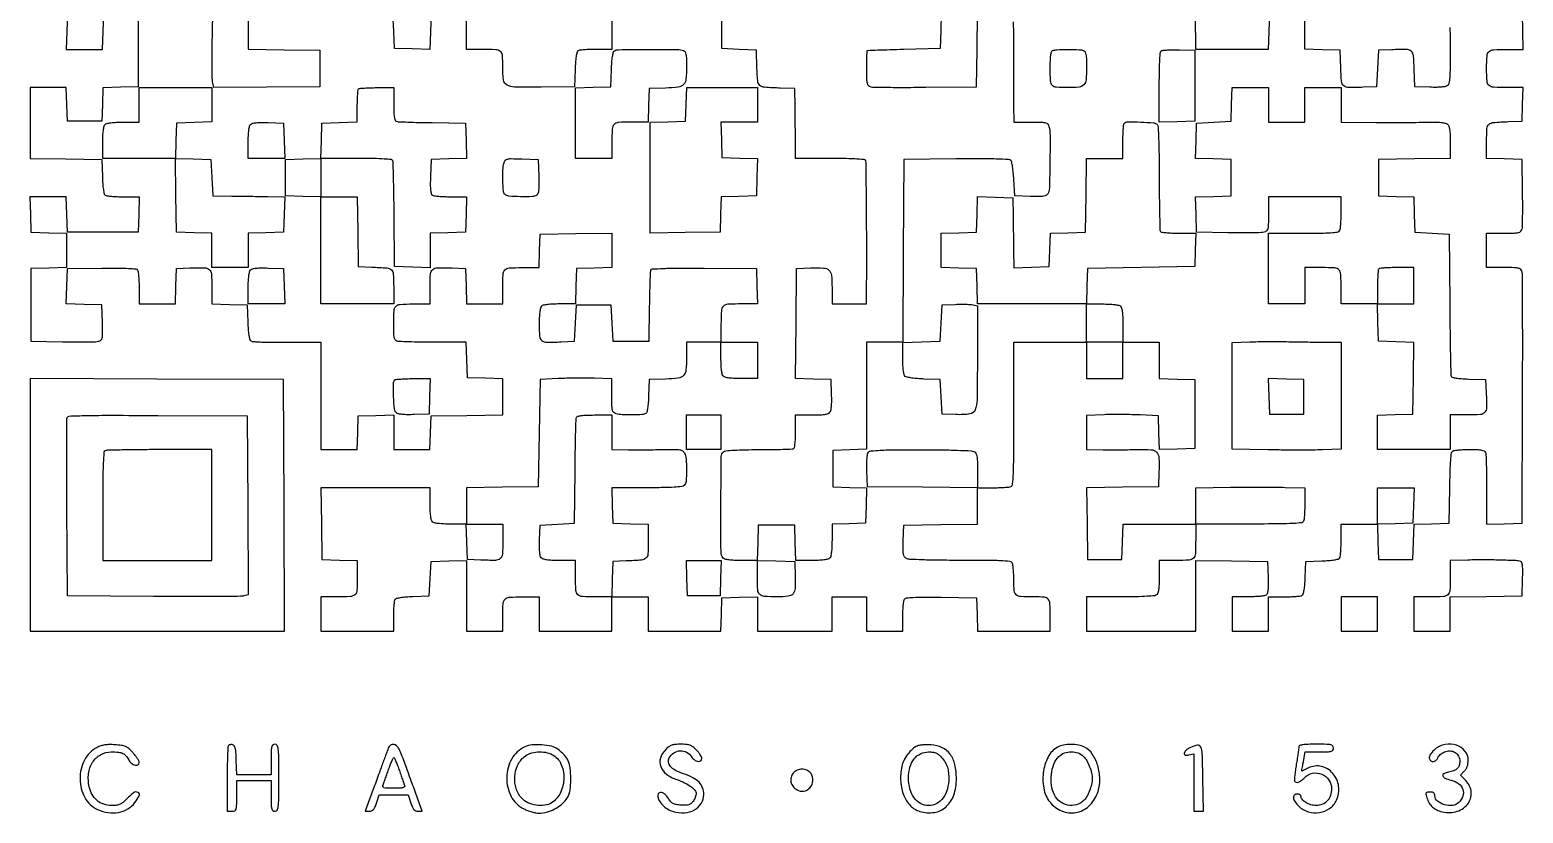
# Model space of a CAD drawing. Extents: x 156 to 936, y 95 to 969.
# Drawn here: x 156 to 936, y 95 to 504 of the extents above; entities that cross this region are included whole.
import ezdxf

# ---------------------------------------------------------------- set-up
doc = ezdxf.new("R2010")
doc.units = 0

msp = doc.modelspace()

# ---------------------------------------------------------------- linework, layer by layer
for points in [[(212.5, 512.5), (212.5, 493.5), (212.5, 474.5), (203.288393, 474.212982), (194.076786, 473.925964), (193.788393, 465.212982), (193.5, 456.5), (184.5, 456.5), (175.5, 456.5), (175.211067, 465.25), (174.922134, 474), (165.461067, 474), (156, 474), (156, 455.522065), (156, 437.044131), (174.75, 436.772065), (193.5, 436.5), (193.792098, 427.532999, 0.009786), (193.991711, 423.707636, 0.020298), (194.326695, 420.737125, 0.020215), (194.75425, 418.552989, 0.195149), (195.292098, 417.798312, 0.112754), (196.145057, 417.495059, 0.00869), (198.579639, 417.251635, 0.011554), (201.525136, 417.077155, 0.008553), (204.787526, 417.015313), (213.075052, 417), (212.787526, 407.75), (212.5, 398.5), (194, 398.5), (175.5, 398.5), (175.212474, 407.75), (174.924948, 417), (165.424948, 417), (155.924948, 417), (156.212474, 407.75), (156.5, 398.5), (165.75, 398.212474), (175, 397.924948), (175, 389), (175, 380.075052), (165.75, 379.787526), (156.5, 379.5), (156.5, 360.5), (156.5, 341.5), (173, 341.233386, 0.003267), (179.486999, 341.170954, 0.004477), (185.324975, 341.205181, 0.002936), (190.219748, 341.30646, 0.051887), (191.78715, 341.511762, 0.118397), (193.070995, 342.163295, 0.167412), (193.7179, 343.257993, 0.054191), (193.921037, 345.419345, 0.004141), (193.78715, 351.278376), (193.5, 360.5), (184.212977, 360.788016), (174.925954, 361.076031), (175.212977, 370.288016), (175.5, 379.5), (193.471635, 379.700404, -0.00349), (202.066851, 379.736243, -0.012629), (207.535465, 379.582705, -0.012092), (211.243763, 379.294705, -0.229632), (212.206323, 378.700404, -0.112816), (212.507761, 377.852426, -0.008672), (212.749726, 375.429181, -0.011541), (212.923184, 372.497473, -0.00854), (212.984687, 369.25), (213, 361), (222.462474, 361), (231.924948, 361), (232.212474, 370.25), (232.5, 379.5), (239.479083, 379.800912, -0.012303), (247.116254, 379.942101, -0.176255), (249.625306, 379.011851, -0.202443), (250.771894, 376.739673, -0.016964), (251, 370.018474), (251, 361.075052), (260.25, 360.787526), (269.5, 360.5), (269.792098, 351.532999, 0.009858), (269.991754, 347.71747, 0.020103), (270.327592, 344.736728, 0.019888), (270.755925, 342.535291, 0.190822), (271.292098, 341.766591, 0.119292), (272.152746, 341.455183, 0.008999), (274.642054, 341.226232, 0.012014), (277.656184, 341.076334, 0.008841), (281, 341.049645, -0.001416), (284.92069, 341.076575, -0.000778), (289.720313, 341.08848, -0.000775), (294.591128, 341.085429, -0.001241), (298.75, 341.066053), (308, 341), (308, 313), (308, 285), (317.461067, 285), (326.922134, 285), (327.211067, 293.75), (327.5, 302.5), (336.75, 302.787526), (346, 303.075052), (346, 294.037526), (346, 285), (355.461067, 285), (364.922134, 285), (365.211067, 293.75), (365.5, 302.5), (384.25, 302.772065), (403, 303.044131), (403, 312.484539), (403, 321.924948), (393.75, 322.212474), (384.5, 322.5), (384.212474, 331.75), (383.924948, 341), (366.544262, 341, -0.003251), (359.769836, 341.04405, -0.004749), (353.804502, 341.178303, -0.002404), (348.755113, 341.36424, -0.081377), (347.581787, 341.606989, -0.181926), (346.796043, 342.30498, -0.074845), (346.320052, 343.671652, -0.038253), (346.066261, 345.985072, -0.0082), (346, 350.025201, -0.011643), (346.172277, 357.422529, -0.176212), (347.146066, 359.75553, -0.194364), (349.353769, 360.801887, -0.014665), (356.106989, 361), (365, 361), (365, 369.980948, -0.01682), (365.227183, 376.732324, -0.202101), (366.372662, 379.009281, -0.176722), (368.88044, 379.941866, -0.012322), (376.520917, 379.800912), (383.5, 379.5), (383.787526, 370.25), (384.075052, 361), (393.537526, 361), (403, 361), (403, 368.918213, -0.011383), (403.170301, 376.397567, -0.17474), (404.139643, 378.745608, -0.19588), (406.341584, 379.799592, -0.014894), (413.068056, 380), (421.922134, 380), (422.211067, 388.75), (422.5, 397.5), (441.25, 397.772065), (460, 398.044131), (460, 389.059591), (460, 380.075052), (450.75, 379.787526), (441.5, 379.5), (441.212474, 370.25), (440.924948, 361), (432.662474, 361, 0.011159), (429.152513, 360.921656, 0.02038), (426.298731, 360.677383, 0.021131), (424.138013, 360.310039, 0.144682), (423.2, 359.8, 0.144765), (422.689713, 358.86117, 0.021112), (422.322455, 356.697258, 0.020356), (422.078287, 353.838136, 0.011122), (422, 350.319052, 0.019851), (422.245842, 344.129415, 0.208391), (423.41302, 341.942745, 0.16774), (425.947407, 341.054179, 0.01198), (433.520917, 341.199088), (440.5, 341.5), (441, 351), (441.5, 360.5), (450.5, 360.5), (459.5, 360.5), (460, 351), (460.5, 341.5), (470, 341.5), (479.5, 341.5), (479.730145, 359.477068, -0.002308), (479.85167, 366.453251, -0.003488), (480.027887, 372.525702, -0.001376), (480.229614, 377.730374, -0.081408), (480.420551, 378.653556, -0.293748), (481.275921, 379.281112, -0.006181), (486.76647, 379.551362, -0.008734), (494.813172, 379.707103, -0.002087), (508.190406, 379.676488), (535.5, 379.5), (535.787526, 370.25), (536.075052, 361), (528.119313, 361, 0.011676), (520.578687, 360.823888, 0.180709), (518.23551, 359.821417, 0.191194), (517.190859, 357.550484, 0.01333), (517, 350.393011), (517, 341), (508, 341), (499, 341), (499, 333.19113, -0.021393), (498.710893, 326.437187, -0.172022), (497.445101, 323.649791, -0.172829), (494.709314, 322.289094, -0.021639), (488, 321.778245), (479.5, 321.5), (479.206033, 313.031844, -0.010674), (479.005667, 309.460658, -0.020911), (478.666992, 306.63313, -0.02067), (478.236162, 304.533237, -0.192561), (477.706033, 303.797157, -0.129551), (475.866154, 303.210824, -0.010011), (470.644524, 303.049855, -0.013912), (465.431055, 303.138633, -0.0543), (462.25, 303.630286, -0.119278), (460.998475, 304.312812, -0.151027), (460.330915, 305.440995, -0.053747), (460.053651, 307.610286, -0.004933), (460, 313.048011), (460, 321.86276), (450.75, 322.18138, 0.007), (446.521873, 322.267784, 0.004027), (441.426563, 322.25953, 0.004022), (436.307538, 322.168824, 0.006705), (432, 322), (422.5, 321.5), (422, 293.5), (421.5, 265.5), (402.75, 265.227935), (384, 264.955869), (384, 255.477935), (384, 246), (375.7, 246, -0.011084), (372.171507, 246.07823, -0.020332), (369.306878, 246.322289, -0.021091), (367.139671, 246.689458, -0.144849), (366.2, 247.2, -0.144849), (365.689458, 248.139671, -0.021091), (365.322289, 250.306878, -0.020332), (365.07823, 253.171507, -0.011084), (365, 256.7), (365, 265), (336.477935, 265), (307.955869, 265), (308.227935, 246.25), (308.5, 227.5), (317.75, 227.212474), (327, 226.924948), (327, 218.069463, -0.014889), (326.79962, 211.341871, -0.195866), (325.745668, 209.139748, -0.174757), (323.397656, 208.170318, -0.011384), (315.918213, 208), (308, 208), (308, 199), (308, 190), (327, 190), (346, 190), (346.015313, 197.75, -0.009121), (346.07711, 200.806269, -0.012155), (346.251296, 203.57771, -0.009471), (346.494844, 205.866303, -0.110752), (346.797157, 206.706033, -0.192561), (347.533237, 207.236162, -0.02067), (349.63313, 207.666992, -0.020911), (352.460658, 208.005667, -0.010674), (356.031844, 208.206033), (364.5, 208.5), (365, 217.5), (365.5, 226.5), (374.75, 226.787526), (384, 227.075052), (384, 208.537526), (384, 190), (393.5, 190), (403, 190), (403, 197.418213, -0.01257), (403.178205, 204.50542, -0.179949), (404.159562, 206.785965, -0.190034), (406.370658, 207.807402, -0.014293), (413.106989, 208), (422, 208), (422, 199), (422, 190), (441, 190), (460, 190), (460, 199), (460, 208), (469.5, 208), (479, 208), (479, 199), (479, 190), (497.961067, 190), (516.922134, 190), (517.211067, 198.75), (517.5, 207.5), (526.75, 207.787526), (536, 208.075052), (536, 199.037526), (536, 190), (555.5, 190), (575, 190), (575, 199), (575, 208), (584, 208), (593, 208), (593, 199), (593, 190), (602.5, 190), (612, 190), (612.015313, 197.75, -0.009606), (612.080176, 200.811093, -0.012651), (612.263497, 203.597452, -0.010132), (612.520454, 205.897394, -0.108925), (612.838694, 206.773242, -0.226527), (613.873481, 207.421641, -0.01557), (617.410177, 207.716146, -0.013555), (622.874845, 207.85189, -0.003139), (632.073381, 207.773242), (650.5, 207.5), (650.788933, 198.75), (651.077866, 190), (670.038933, 190), (689, 190), (689, 197.418213, 0.011475), (688.840056, 204.386728, 0.1594), (687.96034, 206.709537, 0.205095), (685.961011, 207.770927, 0.020868), (680.474799, 208, -0.011959), (673.563238, 208.165334, -0.164806), (671.264237, 209.068981, -0.200497), (670.214822, 211.11528, -0.01903), (669.984687, 216.856989, 0.01008), (669.917667, 219.880471, 0.013125), (669.727958, 222.642705, 0.010769), (669.461491, 224.922424, 0.107206), (669.132219, 225.820305, 0.23355), (667.964269, 226.531301, 0.01043), (663.115111, 226.857158, 0.010182), (655.564957, 227.052566, 0.002031), (642.078391, 227.072125, -0.002936), (630.826727, 227.108806, -0.006459), (622.227037, 227.298459, -0.004145), (615.588313, 227.585814, -0.110408), (613.891327, 228.05816, -0.116988), (612.848096, 228.981137, -0.108872), (612.296297, 230.298453, -0.047384), (612.103737, 232.555997, -0.006429), (612.210468, 237.306341), (612.5, 245.5), (631.75, 245.771593), (651, 246.043186), (651, 255.521593), (651, 265), (658.918213, 265, 0.00705), (662.066073, 265.044385, 0.008902), (664.9751, 265.178303, 0.007317), (667.400281, 265.368926, 0.06844), (668.418213, 265.606989, 0.284906), (669.359991, 266.84768, 0.013145), (669.735366, 272.368292, 0.009347), (669.954309, 281.923999, 0.001054), (670, 303.606989), (670, 341), (689, 341), (708, 341), (708, 331.5), (708, 322), (717.5, 322), (727, 322), (727, 331.5), (727, 341), (736.5, 341), (746, 341), (746, 331.537526), (746, 322.075052), (755.25, 321.787526), (764.5, 321.5), (764.5, 303.5), (764.5, 285.5), (755.289473, 285.212997), (746.078945, 284.925993), (745.789473, 293.712997), (745.5, 302.5), (736, 303, 0.006938), (731.692458, 303.166817, 0.004162), (726.573437, 303.251332, 0.004166), (721.478137, 303.250578, 0.007241), (717.25, 303.15347), (708, 302.806941), (708, 293.90347), (708, 285), (716.75, 284.877856, 0.003081), (720.761632, 284.846577, 0.001745), (725.621493, 284.855586, 0.001741), (730.520626, 284.898823, 0.002865), (734.663595, 284.973564, -0.021345), (741.781619, 284.838912, -0.189825), (744.56881, 283.537683, -0.181798), (745.785214, 280.653825, -0.019299), (745.79184, 273.237562), (745.5, 265.5), (726.728016, 265.227854), (707.956032, 264.955708), (708.228016, 246.227854), (708.5, 227.5), (717.5, 227.5), (726.5, 227.5), (726.787526, 236.75), (727.075052, 246), (746.037526, 246), (765, 246), (765, 238.081787, -0.01141), (764.829247, 230.599988, -0.175208), (763.85745, 228.252746, -0.195511), (761.650479, 227.199638, -0.014768), (754.893011, 227), (746, 227), (746, 218.7, -0.011084), (745.92177, 215.171507, -0.020332), (745.677711, 212.306878, -0.021091), (745.310542, 210.139671, -0.144849), (744.8, 209.2, -0.17093), (743.588868, 208.619714, -0.011288), (739.675375, 208.283708, -0.011908), (734.080768, 208.063952, -0.003861), (725.8, 208), (708, 208), (708, 199), (708, 190), (736.5, 190), (765, 190), (765, 208.522065), (765, 227.044131), (783.75, 226.772065), (802.5, 226.5), (802.793098, 218.085653, -0.008519), (802.864234, 214.085459, -0.027159), (802.721251, 211.4185, -0.039341), (802.389362, 209.659703, -0.187221), (801.793098, 208.850966, -0.110402), (800.894283, 208.527533, -0.00954), (798.45641, 208.267102, -0.012203), (795.504112, 208.081041, -0.00917), (792.25, 208.015313), (784, 208), (784, 199), (784, 190), (793.5, 190), (803, 190), (803, 199), (803, 208), (811.25, 208.015313, 0.008579), (814.497876, 208.077072, 0.011582), (817.430835, 208.251296, 0.008725), (819.854929, 208.494381, 0.112667), (820.706033, 208.797157, 0.192561), (821.236162, 209.533237, 0.02067), (821.666992, 211.63313, 0.020911), (822.005667, 214.460658, 0.010674), (822.206033, 218.031844), (822.5, 226.5), (830.968156, 226.793967, 0.010674), (834.539342, 226.994333, 0.020911), (837.36687, 227.333008, 0.02067), (839.466763, 227.763838, 0.192561), (840.202843, 228.293967, 0.112667), (840.505619, 229.145071, 0.008725), (840.748704, 231.569165, 0.011582), (840.922928, 234.502124, 0.008579), (840.984687, 237.75), (841, 246), (850.462474, 246), (859.924948, 246), (860.212474, 236.75), (860.5, 227.5), (869.5, 227.5), (878.5, 227.5), (878.787036, 236.712964), (879.074071, 245.925929), (888.287036, 246.212964), (897.5, 246.5), (897.773353, 264.955416, -0.003561), (897.964479, 273.668275, -0.012194), (898.267063, 279.324934, -0.01105), (898.657029, 283.214502, -0.224357), (899.273353, 284.190103, -0.109744), (900.121622, 284.497199, -0.009848), (902.384807, 284.744962, -0.01244), (905.126261, 284.921941, -0.009397), (908.143011, 284.984687, -0.008442), (912.089976, 284.925952, -0.038989), (914.35885, 284.676047, -0.076097), (915.70187, 284.201663, -0.180148), (916.393011, 283.418213, -0.081739), (916.635941, 282.239742, -0.00228), (916.821697, 277.026577, -0.004617), (916.955962, 270.875559, -0.003148), (917, 263.880687), (917, 245.924948), (926.25, 246.212474), (935.5, 246.5), (935.773353, 311, 0.0008), (935.838997, 335.887072, 0.001267), (935.807077, 357.214063, 0.00027), (935.721383, 375.962205, 0.057926), (935.504301, 377.75, 0.122696), (934.850316, 379.003959, 0.154689), (933.732751, 379.672269, 0.053344), (931.549255, 379.947567, 0.004708), (925.980948, 380), (917, 380), (917, 389), (917, 398), (925.980948, 398, 0.004723), (931.546285, 398.052569, 0.05326), (933.733241, 398.32806, 0.153853), (934.855448, 398.996239, 0.122337), (935.516124, 400.25, 0.054093), (935.724896, 401.805286, 0.002845), (935.823778, 406.832812, 0.00446), (935.854068, 412.824029, 0.003227), (935.785177, 419.5), (935.5, 436.5), (926.25, 436.787526), (917, 437.075052), (917, 446.018474, -0.014194), (917.190094, 452.713321, -0.199365), (918.215838, 454.834916, -0.165063), (920.527107, 455.811311, -0.009054), (928.5, 456.245668), (935.5, 456.5), (935.788933, 465.25), (936.077866, 474), (928.12072, 474, -0.011255), (920.614992, 474.168976, -0.173553), (918.260316, 475.133305, -0.196937), (917.202336, 477.326211, -0.015155), (917, 484, -0.015139), (917.202091, 490.673146, -0.196758), (918.259008, 492.866152, -0.173711), (920.611431, 493.830791, -0.011291), (928.103853, 494), (936.044131, 494), (935.772065, 512.75)], [(270, 513.02405), (270, 503.53409), (270, 494.044131), (288.75, 493.772065), (307.5, 493.5), (307.5, 484), (307.5, 474.5), (279.751893, 474.318367), (252.003786, 474.136734), (251.466717, 476.318367, -0.054397), (251.264373, 477.834333, -0.002718), (251.171182, 482.852895, -0.004347), (251.144669, 488.828906, -0.003129), (251.214823, 495.5), (251.5, 512.5)], [(460, 513), (460, 503.5), (460, 494), (451.75, 493.984687, 0.008591), (448.501991, 493.922842, 0.011595), (445.568616, 493.748365, 0.008743), (443.144238, 493.504907, 0.112618), (442.292098, 493.201688, 0.195149), (441.75425, 492.447011, 0.020215), (441.326695, 490.262875, 0.020298), (440.991711, 487.292364, 0.009786), (440.792098, 483.467001), (440.5, 474.5), (423, 474.287243, -0.005779), (409.186105, 474.278978, -0.121607), (405.229471, 475.30187, -0.243342), (403.432816, 477.937201, -0.030252), (403, 485.084141, 0.01951), (402.773137, 490.895929, 0.206684), (401.690729, 492.946625, 0.160069), (399.3113, 493.842426, 0.010656), (391.918213, 494), (384, 494), (384, 503.537526), (384, 513.075052)], [(669.648095, 508.421401, -0.003104), (669.80054, 503.314063, -0.004339), (669.891788, 497.21178, -0.003265), (669.890062, 490.5, 0.000883), (669.854151, 483.349757, 0.000788), (669.841664, 475.923437, 0.00079), (669.851501, 469.24931, 0.002455), (669.887337, 464.75), (670, 456), (678.891592, 456, -0.004793), (684.396349, 455.94723, -0.053755), (686.564398, 455.671325, -0.1546), (687.677181, 455.003143, -0.121666), (688.331377, 453.75, -0.05903), (688.908946, 449.002469, -0.004095), (688.84078, 435.509299, -0.002483), (688.585302, 421.47972, -0.117593), (687.867902, 418.753172, -0.13175), (686.977141, 417.803477, -0.097513), (685.623933, 417.292568, -0.043793), (683.311596, 417.109356, -0.006715), (678.693659, 417.210468), (670.5, 417.5), (670, 426.204417, 0.010686), (669.73078, 429.61599, 0.014729), (669.333618, 432.663871, 0.011308), (668.876659, 435.151774, 0.146845), (668.433594, 435.970823, 0.187286), (667.288046, 436.472861, 0.003713), (660.802879, 436.702098, 0.006898), (652.17254, 436.823897, 0.002507), (639.933594, 436.766406), (612.5, 436.5), (612.256157, 388.713862), (612.012315, 340.927725), (621.756157, 341.213862), (631.5, 341.5), (632, 351), (632.5, 360.5), (639.479083, 360.800912, -0.008627), (642.317544, 360.874264, -0.009416), (645.075132, 360.846007, -0.00895), (647.430633, 360.73527, -0.045288), (648.729049, 360.531868), (650.999932, 359.961913), (650.948864, 332.488791, -0.002717), (650.790977, 310.838997, -0.088484), (649.807807, 305.705678, -0.275888), (647.039148, 303.527166, -0.042234), (639.734468, 303.206504), (632.5, 303.5), (632, 312.5), (631.5, 321.5), (623.049836, 321.793676, -0.011302), (619.718637, 321.984907, -0.014976), (616.700081, 322.317974, -0.012295), (614.227989, 322.728174, -0.126595), (613.299836, 323.166121, -0.156365), (612.712511, 324.086773, -0.030268), (612.320981, 326.047251, -0.024242), (612.07522, 328.828796, -0.009913), (612, 332.622445), (612, 341), (602.5, 341), (593, 341), (593, 313.038933), (593, 285.077866), (584.25, 284.788933), (575.5, 284.5), (575.5, 275), (575.5, 265.5), (584.287003, 265.210527), (593.074007, 264.921055), (592.787003, 255.710527), (592.5, 246.5), (583.75, 246.211067), (575, 245.922134), (575, 237.661067, -0.011162), (574.921652, 234.1518, -0.020382), (574.67737, 231.298426, -0.021133), (574.31002, 229.13795, -0.144676), (573.8, 228.2, -0.144682), (572.861987, 227.689961, -0.021131), (570.701269, 227.322617, -0.02038), (567.847487, 227.078344, -0.011159), (564.337526, 227), (556.075052, 227), (555.787526, 236.25), (555.5, 245.5), (546, 245.5), (536.5, 245.5), (536.212959, 236.286659), (535.925919, 227.073318), (545.712959, 226.786659), (555.5, 226.5), (555.796198, 218.520365, -0.023411), (555.736324, 212.354832, -0.167714), (554.623376, 209.638483, -0.185309), (552.13495, 208.33303, -0.029742), (546.55887, 208.013655, -0.013691), (539.594004, 208.22011, -0.178439), (537.258312, 209.235762, -0.188471), (536.206213, 211.500529, -0.01558), (536, 218.116631), (536, 227), (527.622445, 227, -0.009981), (523.851026, 227.075291, -0.02388), (521.063814, 227.320284, -0.029286), (519.089262, 227.708185, -0.157672), (518.176718, 228.287068, -0.17373), (517.006517, 231.505862, -0.001735), (516.976788, 256.295596, -0.001459), (517.106645, 281.315654, -0.220986), (518.302906, 283.836427, -0.152549), (519.478705, 284.319691, -0.007212), (523.793877, 284.63428, -0.010005), (529.449799, 284.851239, -0.004583), (536.83351, 284.918919, 0.00325), (543.505801, 284.962287, 0.004985), (549.284539, 285.095039, 0.001859), (554.240065, 285.276769, 0.129009), (555.029896, 285.518476, 0.220031), (555.414091, 286.099718, 0.011002), (555.715032, 288.421453, 0.015996), (555.929645, 291.281101, 0.01073), (556, 294.559017), (556, 303), (564.377555, 303, 0.009406), (568.342652, 303.0746, 0.027148), (571.078343, 303.326735, 0.03848), (572.939147, 303.748928, 0.145524), (573.921326, 304.405204, 0.126804), (574.405224, 305.431833, 0.023545), (574.701133, 307.514748, 0.021342), (574.842502, 310.264652, 0.01153), (574.793771, 313.655204), (574.5, 321.5), (565.234727, 321.787728), (555.969453, 322.075456), (556.234727, 350.787728), (556.5, 379.5), (563.734468, 379.793496, -0.020779), (570.581767, 379.786611, -0.176675), (573.376493, 378.630306, -0.185863), (574.694661, 375.977918, -0.023427), (575, 369.464816), (575, 361), (584, 361), (593, 361), (593.080069, 369.75, 0.002772), (593.151849, 389.651682, 0.001962), (593.020888, 411.992829, 0.000218), (592.786882, 434.883068, 0.136569), (592.430591, 436.112306, 0.24449), (591.829192, 436.470883, 0.002526), (586.772961, 436.73924, 0.007364), (580.857972, 436.935958, 0.004629), (573.940983, 437), (556, 437), (555.920976, 445.75, 0.000753), (555.878466, 449.784501, 0.000414), (555.814941, 454.720312, 0.000413), (555.742218, 459.72731, 0.000662), (555.670976, 464), (555.5, 473.5), (548, 473.75303, -0.008759), (539.707095, 474.178354, -0.161813), (537.306759, 475.163917, -0.19589), (536.195412, 477.333109, -0.013873), (535.787398, 484.259666), (535.5, 493.5), (526.5, 494), (517.5, 494.5), (517.5, 503.5), (517.5, 512.5)], [(803.5, 512.5), (803.212474, 503.25), (802.924948, 494), (783.962474, 494), (765, 494), (765, 501.918213, 0.01141), (764.829247, 509.400012, 0.175208)], [(897.821697, 505.367318, -0.004891), (897.955938, 499.590857, -0.003363), (898, 493.040657, -0.00346), (897.940363, 484.422829, -0.01606), (897.711725, 479.451262, -0.023285), (897.321155, 476.333764, -0.178582), (896.594796, 475.078674, -0.126804), (895.568167, 474.594776, -0.023545), (893.485252, 474.298867, -0.021342), (890.735348, 474.157498, -0.01153), (887.344796, 474.206229), (879.5, 474.5), (879.212602, 483.740334, 0.015844), (878.776454, 490.678762, 0.194277), (877.578192, 492.990355, 0.177046), (875.057347, 493.934395, 0.012739), (867.479083, 493.800912), (860.5, 493.5), (860, 484), (859.5, 474.5), (852.520917, 474.199088, -0.012739), (844.942653, 474.065605, -0.177046), (842.421808, 475.009645, -0.194277), (841.223546, 477.321238, -0.015844), (840.787398, 484.259666), (840.5, 493.5), (831.25, 493.787526), (822, 494.075052), (822, 503.575052), (822, 513.075052)]]:
    msp.add_lwpolyline(points, format="xyb")
for points in [[(175.5, 512.5), (175.212474, 503.25), (174.924948, 494), (184.424948, 494), (193.924948, 494), (194.212474, 503.25), (194.5, 512.5)], [(365.5, 512.5), (365.211984, 503.212977), (364.923969, 493.925954), (355.711984, 494.212977), (346.5, 494.5), (346, 503.5), (345.5, 512.5)]]:
    msp.add_lwpolyline(points)
for points in [[(631.787526, 503.75), (631.5, 494.5), (612.5, 493.944016, 0.000919), (605.197375, 493.716886, 0.001503), (599.007812, 493.49436, 0.000154), (593.478061, 493.277205, 0.15636), (593.25, 493.194016, 0.223616), (593.148236, 492.99409, 0.000898), (593.073437, 490.418839, 0.004205), (593.018014, 487.476065, 0.002605), (593, 484.019052, 0.004718), (593.05252, 478.452651, 0.05329), (593.327943, 476.266935, 0.154152), (593.996168, 475.146391, 0.122466), (595.25, 474.488111, 0.056278), (596.910045, 474.275634, 0.001377), (604.623437, 474.182205, 0.002973), (613.682513, 474.151296, 0.002017), (624, 474.219059), (650.5, 474.5), (650.771593, 493.75), (651.043186, 513), (641.559119, 513), (632.075052, 513)], [(497.418213, 493.393011, -0.180806), (498.202495, 492.699357, -0.075335), (498.678953, 491.346011, -0.038669), (498.933353, 489.059861, -0.008381), (499, 485.084141, -0.021876), (498.707932, 478.411797, -0.172737), (497.438554, 475.640967, -0.171701), (494.699543, 474.287252, -0.021557), (488, 473.778245), (479.5, 473.5), (479.211067, 464.75), (478.922134, 456), (470.068056, 456, 0.014894), (463.341584, 455.799592, 0.19588), (461.139643, 454.745608, 0.17474), (460.170301, 452.397567, 0.011383), (460, 444.918213), (460, 437), (450.525, 437), (441.05, 437), (441.05, 455.462805), (441.05, 473.92561), (450.275, 474.212805), (459.5, 474.5), (459.792098, 483.467001, -0.009786), (459.991711, 487.292364, -0.020298), (460.326695, 490.262875, -0.020215), (460.75425, 492.447011, -0.195149), (461.292098, 493.201688, -0.139615), (463.440341, 493.839748, -0.001496), (479.023945, 493.968904, -0.002125), (494.252298, 493.984842, -0.091052)], [(706.418213, 493.393011, -0.187357), (707.210871, 492.673841, -0.072351), (707.684529, 491.240199, -0.036286), (707.935508, 488.790701, -0.007391), (708, 484.428195, -0.021007), (707.734816, 478.11911, -0.169857), (706.569753, 475.513823, -0.180922), (704.073611, 474.290121, -0.024464), (698.147529, 474, -0.017119), (692.19278, 474.203943, -0.192993), (690.10565, 475.211547, -0.173357), (689.175063, 477.434699, -0.013282), (689, 484.023655, -0.008406), (689.0681, 488.073816, -0.024951), (689.299786, 490.841487, -0.032381), (689.66943, 492.682516, -0.2353), (690.25, 493.337719, -0.087965), (692.448695, 493.801874, -0.007288), (698.311475, 493.907393, -0.007415), (704.167873, 493.84057, -0.085248)], [(764.5, 475), (764.5, 456.5), (755.25, 456.212474), (746, 455.924948), (746, 474.379141, -0.003225), (746.058329, 483.42193, -0.013219), (746.274026, 488.902558, -0.013478), (746.60938, 492.508769, -0.269903), (747.25, 493.356866, -0.08407), (748.100026, 493.554893, -0.00628), (750.482813, 493.670739, -0.008556), (753.344709, 493.724863, -0.006392), (756.5, 493.690199), (764.5, 493.5)], [(251, 465.037526), (251, 456.075052), (241.75, 455.787526), (232.5, 455.5), (232.212977, 446.288016), (231.925954, 437.076031), (241.212977, 436.788016), (250.5, 436.5), (251, 427), (251.5, 417.5), (261.5, 417.378301, -0.000173), (265.967942, 417.322383, -0.000111), (271.143836, 417.254662, -0.000112), (276.20474, 417.186185, -0.000211), (280.287526, 417.128301), (289.075052, 417), (288.787526, 407.75), (288.5, 398.5), (279.25, 398.212474), (270, 397.924948), (270, 388.962474), (270, 380), (260.5, 380), (251, 380), (251, 388.962474), (251, 397.924948), (241.75, 398.212474), (232.5, 398.5), (232.228407, 417.75), (231.956814, 437), (212.978407, 437), (194, 437), (194, 445.3, -0.011084), (194.07823, 448.828493, -0.020332), (194.322289, 451.693122, -0.021091), (194.689458, 453.860329, -0.144849), (195.2, 454.8, -0.144849), (196.139671, 455.310542, -0.021091), (198.306878, 455.677711, -0.020332), (201.171507, 455.92177, -0.011084), (204.7, 456), (213, 456), (213, 465), (213, 474), (232, 474), (251, 474)], [(346, 465.468615, 0.008361), (346.067507, 461.431809, 0.027777), (346.303323, 458.788636, 0.04074), (346.693309, 457.092165, 0.228086), (347.315056, 456.432596, 0.080497), (348.313702, 456.224165, 0.001701), (353.365328, 456.013341, 0.003897), (359.288609, 455.832549, 0.002611), (366.065056, 455.713981), (383.5, 455.5), (383.787023, 446.288016), (384.074046, 437.076031), (374.787023, 436.788016), (365.5, 436.5), (365.208654, 427.58457, 0.007874), (365.136581, 423.325344, 0.025891), (365.278743, 420.518036, 0.03736), (365.608404, 418.675579, 0.190691), (366.208654, 417.849883, 0.110589), (367.107413, 417.52683, 0.009469), (369.555128, 417.266784, 0.012148), (372.519159, 417.080958, 0.009118), (375.787526, 417.015313), (384.075052, 417), (383.787526, 407.75), (383.5, 398.5), (374.25, 398.212474), (365, 397.924948), (365, 388.924948), (365, 379.924948), (355.75, 380.212474), (346.5, 380.5), (346.247833, 407.5, 0.001574), (346.117478, 417.939181, 0.00245), (345.932721, 426.935938, 0.000701), (345.722772, 434.758012, 0.082416), (345.529218, 435.75, 0.280514), (344.712825, 436.392378, 0.0135), (341.115133, 436.726844, 0.013242), (335.631012, 436.942043, 0.003185), (326.531385, 437), (308, 437), (308, 427), (308, 417), (317.477441, 417), (326.954883, 417), (327.227441, 398.75), (327.5, 380.5), (334.5, 380.245668, -0.009074), (342.47539, 379.810854, -0.165509), (344.785755, 378.832254, -0.199016), (345.810651, 376.706186, -0.014075), (346, 369.980948), (346, 361), (327, 361), (308, 361), (308, 388.962474), (308, 416.924948), (298.75, 417.212474), (289.5, 417.5), (289.5, 427), (289.5, 436.5), (298.712964, 436.787036), (307.925929, 437.074071), (308.212964, 446.287036), (308.5, 455.5), (317.75, 455.787526), (327, 456.075052), (327, 464.370859, -0.007492), (327.048358, 467.597974, -0.01107), (327.195833, 470.425607, -0.006503), (327.401227, 472.773618, -0.17298), (327.666667, 473.333333, -0.174709), (328.23216, 473.599192, -0.005871), (330.732292, 473.804167, -0.010477), (333.733476, 473.951666, -0.007039), (337.166667, 474), (346, 474)], [(803, 465), (803, 456), (812.5, 456), (822, 456), (822, 465), (822, 474), (831.5, 474), (841, 474), (841, 465), (841, 456), (859.25, 455.874114, 0.001384), (866.88072, 455.8426, 0.001278), (874.716842, 455.851957, 0.001275), (881.696756, 455.895928, 0.00426), (886.27542, 455.975462, -0.00977), (890.185347, 456.000288, -0.020936), (893.197251, 455.834299, -0.024523), (895.410811, 455.508902, -0.125079), (896.52542, 454.978903, -0.138312), (897.226346, 453.961349, -0.043923), (897.669263, 452.155528, -0.029036), (897.925732, 449.454838, -0.009156), (898, 445.399621), (898, 437.044131), (879.25, 436.772065), (860.5, 436.5), (860.5, 427), (860.5, 417.5), (869.712964, 417.212964), (878.925929, 416.925929), (879.212964, 407.712964), (879.5, 398.5), (888.5, 398), (897.5, 397.5), (897.754752, 361, 0.001128), (897.884777, 346.920987, 0.00179), (898.066465, 334.866324, 0.000377), (898.272113, 324.269883, 0.0839), (898.458167, 323.289612, 0.243594), (899.067468, 322.735562, 0.024809), (901.039034, 322.314407, 0.022707), (903.855322, 321.987851, 0.00928), (907.703415, 321.789612), (916.5, 321.5), (916.800912, 314.520917, -0.012322), (916.941866, 306.88044, -0.176722), (916.009281, 304.372662, -0.202101), (913.732324, 303.227183, -0.01682), (906.980948, 303), (898, 303), (898, 294), (898, 285), (879, 285), (860, 285), (860, 293.962474), (860, 302.924948), (869.25, 303.212474), (878.5, 303.5), (878.771926, 322.212184), (879.043852, 340.924368), (869.771926, 341.212184), (860.5, 341.5), (860.213788, 351.25), (859.927576, 361), (850.463788, 361), (841, 361), (841, 368.918213, 0.01141), (840.829247, 376.400012, 0.175208), (839.85745, 378.747254, 0.195511), (837.650479, 379.800362, 0.014768), (830.893011, 380), (822, 380), (822, 370.5), (822, 361), (812.5, 361), (803, 361), (803, 379.5), (803, 398), (821.393011, 398, 0.002472), (831.723448, 398.051073, 0.018295), (836.640441, 398.27975, 0.036273), (839.393178, 398.711497, 0.24904), (840.393011, 399.581787, 0.06844), (840.631074, 400.599719, 0.007317), (840.821697, 403.0249, 0.008902), (840.955615, 405.933927, 0.00705), (841, 409.081787), (841, 417), (822, 417), (803, 417), (803, 408.019052, -0.004723), (802.947427, 402.4538, -0.053257), (802.67193, 400.266745, -0.153829), (802.003755, 399.144405, -0.122326), (800.75, 398.483537, -0.053901), (799.202744, 398.275019, -0.002978), (794.314063, 398.175744, -0.004581), (788.484344, 398.145502, -0.003332), (782, 398.214485), (765.5, 398.5), (765.212977, 407.711984), (764.925954, 416.923969), (774.212977, 417.211984), (783.5, 417.5), (783.5, 427), (783.5, 436.5), (774.212977, 436.788016), (764.925954, 437.076031), (765.212977, 446.288016), (765.5, 455.5), (774.5, 456), (783.5, 456.5), (783.788933, 465.25), (784.077866, 474), (793.538933, 474), (803, 474)], [(288.787526, 446.25), (289.075052, 437), (279.537526, 437), (270, 437), (270, 445.3, -0.010869), (270.078193, 448.896692, -0.021373), (270.324495, 451.746533, -0.023516), (270.70151, 453.866807, -0.141534), (271.236619, 454.836619, -0.141627), (272.215618, 455.376564, -0.030081), (274.156875, 455.694801, -0.024175), (276.863904, 455.841129, -0.010354), (280.486619, 455.786619), (288.5, 455.5)], [(744.823282, 454.712932, -0.160838), (745.322133, 453.441059, -0.003716), (745.632471, 446.8989, -0.006761), (745.859053, 438.333329, -0.002714), (745.946891, 426.615557, 0.001939), (746.008393, 416.273196, 0.003075), (746.149913, 407.415631, 0.000723), (746.33259, 399.667262, 0.132914), (746.560181, 398.902625, 0.225571), (747.11562, 398.543852, 0.008859), (749.592015, 398.265146, 0.014201), (752.616296, 398.065387, 0.009389), (756.09795, 398), (765.077866, 398), (764.788933, 389.25), (764.5, 380.5), (736.5, 380), (708.5, 379.5), (708.212474, 370.25), (707.924948, 361), (716.262474, 361, -0.01101), (719.809501, 360.921884, -0.020283), (722.684979, 360.678036, -0.021051), (724.858679, 360.311042, -0.145015), (725.8, 359.8, -0.147006), (726.316915, 358.838945, -0.020534), (726.681818, 356.584848, -0.019692), (726.923212, 353.57572, -0.010168), (727, 349.8), (727, 341), (717.5, 341), (708, 341), (708, 351), (708, 361), (679.537526, 361), (651.075052, 361), (650.787526, 370.25), (650.5, 379.5), (641.25, 379.787526), (632, 380.075052), (632, 389), (632, 397.924948), (641.25, 398.212474), (650.5, 398.5), (650.788016, 407.787023), (651.076031, 417.074046), (660.288016, 416.787023), (669.5, 416.5), (669.618029, 407, 0.000192), (669.672788, 402.724696, 0.000119), (669.740153, 397.709289, 0.00012), (669.808977, 392.761519, 0.000217), (669.868029, 388.712474), (670, 379.924948), (679.25, 380.212474), (688.5, 380.5), (688.788393, 389.212982), (689.076786, 397.925964), (698.288393, 398.212982), (707.5, 398.5), (707.771593, 417.75), (708.043186, 437), (717.521593, 437), (727, 437), (727, 445.833333, -0.007039), (727.048334, 449.266524, -0.010477), (727.195833, 452.267708, -0.005871), (727.400808, 454.76784, -0.174709), (727.666667, 455.333333, -0.197884), (729.543542, 456.115116, -0.010026), (736.298913, 456.006387, -0.009889), (743.051415, 455.628382, -0.203328)], [(421.791346, 427.58457, -0.007874), (421.863419, 423.325344, -0.025891), (421.721257, 420.518036, -0.03736), (421.391596, 418.675579, -0.190691), (420.791346, 417.849883, -0.132959), (418.304509, 417.077946, -0.014429), (412.243874, 417.030935, -0.012557), (406.142243, 417.313098, -0.18044), (404.2, 418.2, -0.176723), (403.370478, 419.982491, -0.012996), (403.04323, 425.453932, -0.018738), (403.06392, 431.012953, -0.055192), (403.639985, 434.78709, -0.110763), (404.30988, 436.066437, -0.165116), (405.383551, 436.710791, -0.057007), (407.450552, 436.916833, -0.004686), (412.876331, 436.78709), (421.5, 436.5)], [(288.787526, 370.25), (289.075052, 361), (279.537526, 361), (270, 361), (270, 369.3, -0.010869), (270.078193, 372.896692, -0.021373), (270.324495, 375.746533, -0.023516), (270.70151, 377.866807, -0.141534), (271.236619, 378.836619, -0.141627), (272.215618, 379.376564, -0.030081), (274.156875, 379.694801, -0.024175), (276.863904, 379.841129, -0.010354), (280.486619, 379.786619), (288.5, 379.5)], [(860.666667, 379.333333, 0.174709), (860.400808, 378.76784, 0.005871), (860.195833, 376.267708, 0.010477), (860.048334, 373.266524, 0.007039), (860, 369.833333), (860, 361), (869.5, 361), (879, 361), (879, 370.5), (879, 380), (870.166667, 380, 0.007039), (866.733476, 379.951666, 0.010477), (863.732292, 379.804167, 0.005871), (861.23216, 379.599192, 0.174709)], [(536, 331.5), (536, 322), (527.7, 322, -0.011084), (524.171507, 322.07823, -0.020332), (521.306878, 322.322289, -0.021091), (519.139671, 322.689458, -0.144849), (518.2, 323.2, -0.144849), (517.689458, 324.139671, -0.021091), (517.322289, 326.306878, -0.020332), (517.07823, 329.171507, -0.011084), (517, 332.7), (517, 341), (526.5, 341), (536, 341)], [(831.75, 341.063793), (841, 341), (841, 313.036212), (841, 285.072424), (831.25, 284.786212, -0.005573), (826.247186, 284.695144, -0.001813), (818.85625, 284.669796, -0.001807), (810.643566, 284.70109, -0.002035), (802.75, 284.791817), (784, 285.083634), (784, 313.004291), (784, 340.924948), (793.25, 341.212474, -0.004156), (797.51219, 341.309506, -0.002297), (802.720312, 341.360841, -0.002289), (807.999661, 341.364454, -0.003681), (812.5, 341.313793, 0.000868), (817.000323, 341.237811, 0.00054), (822.279688, 341.163546, 0.000542), (827.487862, 341.101549, 0.000981)], [(364.787526, 312.75), (364.5, 303.5), (356.655204, 303.206229, -0.01153), (353.264652, 303.157498, -0.021342), (350.514748, 303.298867, -0.023545), (348.431833, 303.594776, -0.126804), (347.405204, 304.078674, -0.200106), (346.418427, 305.959939, -0.011327), (345.97982, 312.653901, -0.011379), (345.845585, 319.358722, -0.1982), (346.666667, 321.333333, -0.174822), (347.232541, 321.599219, -0.00583), (349.743315, 321.804167, -0.010438), (352.756615, 321.951668, -0.007009), (356.204192, 322), (365.075052, 322)], [(269.759875, 255.77153), (270.019749, 209.043061), (267.759875, 208.494001, -0.057675), (266.004934, 208.276836, -0.000538), (252.945088, 208.187752, -0.00181), (237.910959, 208.155786, -0.001169), (220.5, 208.222471), (175.5, 208.5), (175.239372, 254.5, -0.000997), (175.174287, 272.225103, -0.001596), (175.197198, 287.357597, -0.000282), (175.267665, 300.72814, -0.090314), (175.461789, 301.759906, -0.301449), (176.45055, 302.464468, -0.003096), (185.402033, 302.70934, -0.005599), (198.68089, 302.841585, -0.001079), (222.722417, 302.759906), (269.5, 302.5)], [(460, 294), (460, 285), (468.75, 284.881396, 0.003027), (472.795634, 284.851055, 0.001644), (477.768566, 284.860216, 0.001637), (482.828258, 284.902736, 0.002591), (487.164267, 284.975847, -0.004947), (492.91022, 285.045651, -0.042418), (495.470048, 284.8339, -0.105963), (496.919805, 284.25744, -0.123067), (497.914267, 283.160193, -0.105733), (498.791865, 280.116446, -0.019195), (498.978899, 274.208462, -0.015801), (498.751825, 268.288247, -0.180798), (497.8, 266.2, -0.171775), (496.578973, 265.617435, -0.0109), (492.562402, 265.28272, -0.01162), (486.814006, 265.06357, -0.003717), (478.262474, 265), (459.924948, 265), (460.212474, 255.75), (460.5, 246.5), (469.75, 246.212474), (479, 245.924948), (479, 236.981526, -0.014194), (478.809906, 230.286679, -0.199365), (477.784162, 228.165084, -0.165063), (475.472893, 227.188689, -0.009054), (467.5, 226.754332), (460.5, 226.5), (460.212474, 217.25), (459.924948, 208), (452.044262, 208, -0.011491), (444.592092, 208.171283, -0.175559), (442.249844, 209.143776, -0.19511), (441.199102, 211.350994, -0.014732), (441, 218.106989), (441, 227), (432.622445, 227, -0.009406), (428.657348, 227.0746, -0.027148), (425.921657, 227.326735, -0.03848), (424.060853, 227.748928, -0.145524), (423.078674, 228.405204, -0.126804), (422.594776, 229.431833, -0.023545), (422.298867, 231.514748, -0.021342), (422.157498, 234.264652, -0.01153), (422.206229, 237.655204), (422.5, 245.5), (431.5, 246), (440.5, 246.5), (440.75383, 273.5, -0.001568), (440.884703, 283.939182, -0.00244), (441.069628, 292.935938, -0.000698), (441.279536, 300.758202, -0.082125), (441.472445, 301.75, -0.243327), (442.115563, 302.334203, -0.032305), (443.975858, 302.702533, -0.024679), (446.794187, 302.932824, -0.008046), (450.968615, 303), (460, 303)], [(195.25, 284.337719, 0.286605), (194.579791, 283.416621, 0.006896), (194.265434, 277.906228, 0.008864), (194.055066, 269.647433, 0.001935), (194, 255.416667), (194, 227), (222.5, 227), (251, 227), (251, 256), (251, 285), (223.75, 284.921053, 0.001717), (213.21496, 284.854351, 0.002675), (204.1375, 284.717133, 0.000767), (196.247198, 284.543529, 0.090243)], [(649.17929, 283.904047, -0.141279), (650.128747, 282.979519, -0.084475), (650.672186, 281.488221, -0.038897), (650.936724, 278.932685, -0.006349), (651, 273.949481), (651, 264.969329), (622.25, 265.234665), (593.5, 265.5), (593.207992, 273.84692, -0.010873), (593.161346, 277.374067, -0.019006), (593.297248, 280.292681, -0.019235), (593.574676, 282.536718, -0.1336), (594.028956, 283.53489, -0.198521), (595.390248, 284.254227, -0.011228), (600.239998, 284.602676, -0.010233), (607.810612, 284.820819, -0.002073), (621.250254, 284.877201, -0.003231), (631.711736, 284.810107, -0.005489), (640.461049, 284.601376, -0.002633), (647.699611, 284.310981, -0.111973)], [(822, 257.015374, -0.006963), (821.95655, 253.895352, -0.008821), (821.825431, 251.01512, -0.007209), (821.638872, 248.614327, -0.068718), (821.405721, 247.614908, -0.274993), (820.276471, 246.724532, -0.018881), (816.056676, 246.33014, -0.012041), (808.727387, 246.10026, -0.001524), (792.905721, 246.033408), (765, 246.000575), (765, 255.478222), (765, 264.955869), (783.25, 265.227935, -0.002221), (790.988621, 265.308914, -0.001894), (799.15, 265.327134, -0.001909), (806.574392, 265.287242, -0.005417), (811.75, 265.183587), (822, 264.867173)], [(403, 237.019052, -0.01682), (402.772817, 230.267676, -0.202101), (401.627338, 227.990719, -0.176722), (399.11956, 227.058134, -0.012322), (391.479083, 227.199088), (384.5, 227.5), (384.212474, 236.75), (383.924948, 246), (393.462474, 246), (403, 246)], [(907.25, 227.212474), (898, 226.924948), (898, 218.069463, -0.014889), (897.79962, 211.341871, -0.195866), (896.745668, 209.139748, -0.174757), (894.397656, 208.170318, -0.011384), (886.918213, 208), (879, 208), (879, 199), (879, 190), (888.5, 190), (898, 190), (898, 198.977935), (898, 207.955869), (916.75, 208.227935), (935.5, 208.5), (935.789171, 217.266353, 0.007405), (935.866359, 221.515345, 0.027968), (935.726599, 224.17153, 0.044223), (935.397068, 225.823626, 0.248475), (934.789171, 226.447593, 0.067284), (932.225329, 226.90617, 0.003715), (924.064022, 227.193543, 0.006315), (915.257247, 227.326857, 0.008395)], [(191.019933, 129.304874, 0.155829), (184.476946, 122.732836, 0.121027), (182.132521, 112.85937, 0.122928), (184.638482, 103.141823, 0.163344), (191.27066, 96.96382, 0.069297), (196.787964, 95.33084, 0.082412), (202.211763, 95.412558, 0.088017), (207.036683, 97.201726, 0.093672), (210.8321, 100.513679, 0.05619), (213.073389, 104.134649, 0.416074), (212.451506, 105.856571, 0.27349), (210.103251, 105.625041, 0.045646), (206.564771, 102.5, -0.024926), (204.598573, 100.613102, -0.074821), (203.031494, 99.618323, -0.076884), (201.265359, 99.143223, -0.027337), (198.647699, 99, -0.079794), (194.519111, 99.663093, -0.094268), (191.065333, 101.579063, -0.092042), (188.497619, 104.672683, -0.072384), (186.941057, 108.75, -0.084973), (186.591468, 115.648928, -0.11123), (188.693408, 121.582381, -0.125583), (192.882828, 125.555702, -0.12796), (198.433989, 127, -0.022401), (202.22217, 126.830194, -0.083813), (204.518791, 126.22704, -0.111355), (206.136708, 125.007629, -0.056533), (207.562665, 122.878819, 0.092834), (208.991807, 121.046437, 0.119936), (210.873223, 120.056068, 0.20888), (212.343286, 120.30241, 0.253459), (213, 121.514685, 0.122155), (212.799959, 122.321267, 0.022234), (212.014446, 123.659857, 0.022756), (210.929398, 125.177676, 0.018921), (209.644924, 126.690392, 0.026254), (207.558282, 128.74015, 0.078204), (205.874335, 129.814512, 0.06936), (203.829944, 130.387596, 0.017646), (200.394924, 130.730582, 0.018725), (197.432851, 130.809943, 0.035079), (195.045235, 130.616628, 0.041092), (192.9809, 130.126615, 0.040834)], [(259.701236, 130.367903, 0.18639), (259.417979, 129.728201, 0.002081), (259.205988, 124.927863, 0.006098), (259.050648, 119.336228, 0.003894), (259, 112.833333), (259, 96), (261.5, 96, 0.093656), (262.948613, 96.273745, 0.227396), (263.671875, 97.05, 0.071364), (263.953338, 98.789706, 0.004478), (264, 104), (264, 112), (273, 112), (282, 112), (282, 104, 0.005351), (282.051385, 99.198839, 0.055952), (282.3125, 97.25, 0.176663), (282.921799, 96.349175, 0.157888), (284, 96, 0.267644), (285.131287, 96.652291, 0.103099), (285.721429, 98.4375, 0.026629), (285.959338, 102.362042, 0.001825), (286, 113.5, 0.001825), (285.959338, 124.637958, 0.026629), (285.721429, 128.5625, 0.103099), (285.131287, 130.347709, 0.267644), (284, 131, 0.157888), (282.921799, 130.650825, 0.176663), (282.3125, 129.75, 0.055952), (282.051385, 127.801161, 0.005351), (282, 123), (282, 115), (273.042064, 115), (264.084129, 115), (263.792064, 122.739156, 0.008421), (263.577277, 126.671754, 0.038474), (263.239274, 128.933965, 0.076427), (262.72616, 130.226948, 0.216275), (261.951236, 130.773725, 0.047014), (261.306808, 130.834818, 0.044782), (260.651434, 130.776373, 0.048101), (260.081091, 130.615714, 0.104047)], [(343.129925, 128.81934, 0.001911), (342.640232, 127.503569, 0.000371), (341.767355, 125.125056, 0.000395), (340.753785, 122.350033, 0.000365), (339.717722, 119.5, -0.000688), (338.526169, 116.228822, -0.000353), (337.024496, 112.132812, -0.000351), (335.472713, 107.918502, -0.00053), (334.114562, 104.25), (331.050306, 96), (333.305987, 96, 0.097165), (334.481787, 96.23067, 0.11645), (335.398098, 96.883863, 0.075283), (336.191298, 98.123113, 0.021566), (337.030834, 100.25), (338.5, 104.5), (346, 104.5), (353.5, 104.5), (354.969166, 100.25, 0.021534), (355.809743, 98.120087, 0.075555), (356.603021, 96.881847, 0.116843), (357.52073, 96.230052, 0.096532), (358.701207, 96), (360.964081, 96), (357.585787, 105.25, 0.000024), (356.079462, 109.373809, 0.000016), (354.340687, 114.132812, 0.000016), (352.64488, 118.77331, 0.00003), (351.282624, 122.5, 0.009477), (349.69556, 126.598318, 0.04045), (348.509931, 128.936587, 0.07431), (347.407535, 130.249446, 0.1456), (346.18049, 130.81934, 0.070563), (345.142407, 130.82426, 0.111499), (344.312201, 130.513441, 0.103436), (343.654666, 129.854519, 0.054578)], [(414.5, 129.652443, 0.158535), (407.696243, 123.3727, 0.124226), (405.062202, 113.620052, 0.124068), (407.36998, 103.775752, 0.157942), (413.96189, 97.25, 0.027517), (415.92941, 96.390083, 0.021352), (418.152419, 95.667389, 0.021797), (420.289729, 95.171381, 0.0477), (421.96189, 95.021962, 0.066146), (425.837166, 95.561384, 0.048957), (429.878487, 97.120696, 0.049401), (433.494721, 99.412141, 0.072058), (436.098931, 102.133472, 0.041462), (437.352714, 104.241007, 0.059995), (438.062171, 106.285943, 0.042387), (438.404985, 108.921023, 0.011162), (438.5, 113.17667, 0.028), (438.194645, 118.625075, 0.077324), (437.186003, 122.322552, 0.086329), (435.178191, 125.302648, 0.041112), (431.701649, 128.373429, 0.101901), (428.403567, 129.918956, 0.040248), (423.429092, 130.694554, 0.040333), (418.309932, 130.661769, 0.086185)], [(428.914815, 125.544051, -0.168488), (433.387334, 120.835605, -0.110731), (434.92586, 113.447236, -0.105302), (433.174851, 105.799974, -0.13986), (428.531477, 100.428668, -0.112785), (424.94582, 99.097736, -0.070534), (420.448296, 99.142875, -0.069736), (416.082552, 100.446224, -0.103422), (412.880178, 102.808074, -0.106942), (410.006461, 107.872389, -0.090577), (409.253617, 113.992265, -0.091533), (410.711125, 119.927149, -0.112449), (414.143477, 124.467274, -0.092789), (417.21309, 126.202297, -0.064248), (421.130658, 127.000866, -0.062419), (425.24962, 126.786862, -0.075308)], [(487.923077, 128.076923, 0.12282), (485.342678, 123.781741, 0.168158), (485.506601, 119.308856, 0.141523), (488.53385, 115.335026, 0.07965), (493.956095, 112.514583, -0.030785), (497.967428, 110.902009, -0.047262), (501.179847, 108.984075, -0.058464), (503.32417, 106.988481, -0.177972), (504, 105.149926, -0.067642), (503.889477, 104.336691, -0.027652), (503.532222, 103.277984, -0.026741), (503.017091, 102.167121, -0.030844), (502.407563, 101.17149, -0.059527), (501.367463, 100.009086, -0.104275), (500.247829, 99.376681, -0.074057), (498.707368, 99.130426, -0.018855), (496.17174, 99.198984, -0.023325), (493.581347, 99.488695, -0.082048), (491.995632, 100.017264, -0.094494), (490.785168, 100.983983, -0.037091), (489.514177, 102.71148, 0.061935), (487.780096, 104.83894, 0.128346), (485.920907, 105.873802, 0.259954), (484.593294, 105.526261, 0.204301), (484, 104.134859, 0.127823), (484.607675, 101.796683, 0.064939), (486.430568, 99.339289, 0.060176), (489.030054, 97.225719, 0.067944), (491.957187, 95.894681, 0.086906), (497.896718, 95.192234, 0.113472), (503.136088, 96.70812, 0.130472), (506.694141, 100.138241, 0.136902), (508, 104.818182, 0.091903), (507.356169, 108.291373, 0.103236), (505.518175, 111.144282, 0.08052), (502.278075, 113.516809, 0.036107), (497.400593, 115.574159, -0.036998), (493.212563, 117.349481, -0.091917), (490.588964, 119.378204, -0.146088), (489.550554, 121.588906, -0.161483), (489.951846, 123.910024, -0.126448), (492.351219, 126.522214, -0.13492), (495.654599, 127.573304, -0.134298), (499.042849, 126.790105, -0.124791), (501.672432, 124.37718, 0.09153), (503.168063, 122.811725, 0.119706), (504.994514, 122.066554, 0.194625), (506.395249, 122.402438, 0.242334), (507, 123.576923, 0.115959), (506.812648, 124.373898, 0.028583), (506.141346, 125.549279, 0.027718), (505.195777, 126.842082, 0.024625), (504.076923, 128.076923, 0.034195), (502.312711, 129.615022, 0.0755), (500.746639, 130.466418, 0.065802), (498.864647, 130.879026, 0.021106), (496, 131, 0.021106), (493.135353, 130.879026, 0.065802), (491.253361, 130.466418, 0.0755), (489.687289, 129.615022, 0.034195)], [(619.418438, 130.085591, 0.0875), (616.975417, 128.480657, 0.042759), (614.483091, 125.693054, 0.042445), (612.454922, 122.45252, 0.072362), (611.422076, 119.436324, 0.060901), (610.907901, 111.387379, 0.081706), (612.50706, 104.26648, 0.096488), (615.989281, 98.908794, 0.128444), (620.929818, 95.902881, 0.111537), (628.395552, 95.387368, 0.144937), (634.564847, 98.299928, 0.129925), (638.603957, 104.418917, 0.081438), (640, 112.933248, 0.054854), (639.179668, 120.388151, 0.106006), (636.687373, 125.816451, 0.124427), (632.514247, 129.201954, 0.093382), (626.75769, 130.658147, 0.017363), (624.59212, 130.716235, 0.017489), (622.432988, 130.623595, 0.017589), (620.561673, 130.411174, 0.06471)], [(631.700723, 124.75, -0.034921), (633.77082, 122.131433, -0.058343), (635.072578, 119.646686, -0.057857), (635.771745, 116.913591, -0.033727), (636, 113.533623, -0.061579), (635.271142, 107.637974, -0.095196), (633.110842, 102.999041, -0.114517), (629.737184, 100.057304, -0.122881), (625.5, 99, -0.122881), (621.262816, 100.057304, -0.114517), (617.889158, 102.999041, -0.095196), (615.728858, 107.637974, -0.061579), (615, 113.533623, -0.065775), (615.726127, 119.029527, -0.100216), (617.866789, 123.323308, -0.116072), (621.233806, 126.031823, -0.112046), (625.5, 127, -0.030029), (627.561372, 126.876087, -0.057063), (629.175931, 126.491089, -0.065677), (630.507509, 125.79912, -0.055461)], [(692.841427, 129.475929, 0.153555), (687.879624, 124.343542, 0.086725), (685.375289, 115.974428, 0.084257), (685.827481, 107.006196, 0.130267), (689.373172, 100.154986, 0.124647), (695.904245, 95.818526, 0.147614), (703.279203, 95.486352, 0.142003), (709.814263, 99.317282, 0.112534), (714.001877, 106.393918, 0.083792), (714.940586, 112.912827, 0.06801), (713.814134, 119.893443, 0.072098), (710.990396, 125.895363, 0.128158), (706.953117, 129.524244, 0.076842), (703.83235, 130.571847, 0.043505), (699.849301, 130.905331, 0.043592), (695.888611, 130.545693, 0.080142)], [(706.463184, 124.627725, -0.071664), (708.066024, 122.485319, -0.032026), (709.553885, 119.285158, -0.032033), (710.639065, 115.86366, -0.060846), (710.988846, 113, -0.061322), (710.6264, 110.055826, -0.03513), (709.515247, 106.648246, -0.035269), (707.970348, 103.498065, -0.074368), (706.273091, 101.377288, -0.124112), (702.515636, 99.322398, -0.115107), (698.119898, 99.215648, -0.112739), (694.060012, 101.074922, -0.11526), (691.248665, 104.5, -0.079009), (689.674409, 109.587232, -0.06385), (689.589183, 115.31137, -0.066126), (690.923509, 120.655015, -0.102517), (693.524043, 124.614952, -0.108588), (696.393333, 126.45031, -0.088166), (699.996055, 127.094229, -0.088235), (703.597477, 126.457365, -0.109018)], [(762.25, 129.266966, 0.0524), (759.908906, 127.767927, 0.177961), (758.985285, 126.242085, 0.415761), (759.587512, 125.354117, 0.108602), (761.5, 125.410644), (764, 126.038104), (764, 111.019052), (764, 96), (766.523614, 96), (769.047228, 96), (768.773614, 113.237194, 0.003866), (768.472216, 126.003186, 0.089024), (767.718468, 129.558395, 0.357152), (765.951468, 130.519661, 0.069361)], [(818.947013, 129.75, -0.024845), (818.870423, 128.920249, -0.0016), (818.519705, 126.517188, -0.002335), (818.078999, 123.655352, -0.001737), (817.566755, 120.5, 0.006391), (817.090042, 117.38019, 0.009427), (816.758408, 114.629687, 0.00525), (816.548458, 112.319707, 0.153687), (816.67876, 111.75, 0.201538), (817.512412, 111.125139, 0.144615), (818.689555, 111.174343, 0.084981), (820.174053, 111.982571, 0.035935), (821.85496, 113.517277, -0.153638), (826.025908, 115.833439, -0.149443), (830.823085, 115.377911, -0.147638), (834.586406, 112.30641, -0.149376), (836, 107.680313, -0.081329), (835.426281, 104.176495, -0.106534), (833.771524, 101.396244, -0.11118), (831.181931, 99.623814, -0.094974), (827.92742, 99, -0.073008), (825.151607, 99.407485, -0.067901), (822.534531, 100.598585, -0.07705), (820.639763, 102.248726, -0.176938), (820, 104, 0.191087), (819.848523, 104.381882, 0.088204), (819.4125, 104.70625, 0.068025), (818.765418, 104.926307, 0.048028), (818, 105, 0.196175), (816.541041, 104.404666, 0.237843), (816.069199, 103.022289, 0.118995), (816.891226, 100.93368, 0.048784), (818.88842, 98.606901, 0.119351), (823.829609, 95.735588, 0.111913), (829.661503, 95.350543, 0.114471), (834.987637, 97.508317, 0.12943), (838.53572, 101.716516, 0.144731), (839.68766, 109.059868, 0.1466), (836.650425, 115.806798, 0.159491), (830.64508, 119.409531, 0.173403), (823.901789, 118.600893, -0.002354), (822.65719, 117.987306, -0.003642), (821.57591, 117.470262, -0.001178), (820.636961, 117.032349, -0.108938), (820.490249, 117, -0.458786), (820.42337, 117.077727, -0.001551), (820.63766, 118.46875, -0.00616), (820.911824, 120.082627, -0.003654), (821.276398, 122), (822.265021, 127), (829.632511, 127, 0.006075), (834.012747, 127.05322, 0.060267), (835.829064, 127.317866, 0.181289), (836.674733, 127.926405, 0.14816), (837, 129, 0.17273), (836.613791, 130.084603, 0.168559), (835.625, 130.694444, 0.050222), (833.467166, 130.950933, 0.004487), (828, 131, 0.007304), (823.732435, 130.937659, 0.027005), (821.048466, 130.713806, 0.041593), (819.404309, 130.345542, 0.316183)], [(890.076725, 128.411106, 0.055866), (888.000169, 126.224869, 0.118414), (887.069886, 124.098032, 0.232554), (887.490204, 122.638459, 0.211424), (888.932612, 122, 0.089847), (889.716265, 122.141963, 0.070914), (890.473958, 122.555908, 0.070345), (891.091352, 123.169201, 0.085442), (891.465866, 123.892454, -0.094685), (891.906111, 124.705765, -0.041677), (892.759818, 125.589261, -0.039278), (893.850067, 126.402227, -0.042403), (895.027353, 127.01133, -0.107461), (897.905337, 127.530869, -0.129891), (900.524806, 126.738226, -0.135163), (902.339925, 124.789539, -0.120891), (903, 122.099392, -0.074849), (902.66821, 119.895399, -0.125028), (901.697345, 118.303323, -0.103648), (899.933502, 117.17805, -0.041002), (897.154692, 116.380938, 0.056717), (894.661628, 115.580392, 0.379316), (894.17129, 114.487312, 0.223032), (895.258461, 113.302153, 0.032079), (898.456541, 112.222867, -0.091872), (902.412264, 110.338446, -0.15487), (904.574988, 107.407419, -0.168347), (904.557115, 103.951839, -0.112131), (902.42707, 100.569927, -0.172308), (899.27126, 99.068269, -0.094382), (894.952626, 99.437713, -0.101561), (891.311749, 101.314601, -0.226875), (890, 104.056704, 0.081561), (889.851439, 104.961379, 0.15046), (889.419712, 105.560771, 0.120017), (888.644901, 105.896627, 0.042558), (887.432612, 106, 0.02906), (886.047212, 105.919414, 0.190869), (885.446363, 105.596294, 0.213698), (885.268107, 104.974341, 0.037041), (885.536738, 103.75, 0.045475), (886.700931, 100.843016, 0.070701), (888.251863, 98.637973, 0.074545), (890.288766, 97.031375, 0.057044), (892.899496, 95.911965, 0.1337), (900.749853, 95.71352, 0.161741), (906.95819, 99.616702, 0.192633), (908.951364, 105.87709, 0.180169), (906.149573, 112.004274), (903.299145, 114.854701), (905.349573, 116.905128, 0.059879), (906.22286, 118.017012, 0.050288), (906.869259, 119.370065, 0.046955), (907.266663, 120.917737, 0.039396), (907.4, 122.60737, 0.170532), (905.703159, 127.437824, 0.143956), (901.23805, 130.553393, 0.129113), (895.386604, 130.942896, 0.127984)], [(348.97809, 117.25, 0.000112), (349.909719, 114.573636, 0.000144), (350.766747, 112.115625, 0.000109), (351.486264, 110.055356, 0.001267), (351.77001, 109.25, -0.333393), (351.590639, 108.674895, -0.103243), (350.709664, 108.282428, -0.043297), (348.962067, 108.059636, -0.010066), (346, 108, -0.006731), (342.398535, 108.048483, -0.069848), (340.940387, 108.293371, -0.25449), (340.413188, 108.840844, -0.160035), (340.457995, 109.75, 0.00518), (340.84219, 110.782385, 0.000816), (341.573448, 112.821875, 0.000906), (342.427109, 115.228819, 0.000792), (343.31166, 117.75, -0.007589), (344.188981, 120.145807, -0.012079), (345.019445, 122.164062, -0.005996), (345.769221, 123.814087, -0.290886), (346.061745, 124, -0.293548), (346.355411, 123.811332, -0.005216), (347.152883, 122.017188, -0.011237), (348.037027, 119.837541, -0.007033)], [(554.381202, 115.459036, 0.109927), (553.480095, 113.072754, 0.121514), (553.725384, 110.621888, 0.113625), (555.114518, 108.44446, 0.087502), (557.444308, 106.843421, 0.194785), (561.088767, 106.687436, 0.169265), (564.084589, 109.096837, 0.16052), (565.028585, 112.957851, 0.178579), (563.428571, 116.428571, 0.119904), (561.301989, 117.722842, 0.104078), (558.700054, 117.985624, 0.10371), (556.205377, 117.177049, 0.118206)]]:
    msp.add_lwpolyline(points, format="xyb", close=True)
for points in [[(536, 465), (536, 456), (526.462474, 456), (516.924948, 456), (517.212474, 446.75), (517.5, 437.5), (526.785754, 437.212001), (536.071507, 436.924002), (535.785754, 427.212001), (535.5, 417.5), (526.287036, 417.212964), (517.074071, 416.925929), (516.787036, 407.712964), (516.5, 398.5), (498.25, 398.267027), (480, 398.034054), (480, 426.979501), (480, 455.924948), (489.25, 456.212474), (498.5, 456.5), (498.788933, 465.25), (499.077866, 474), (517.538933, 474), (536, 474)], [(156, 256.007138), (156, 190), (222.50719, 190), (289.014379, 190), (288.75719, 255.75), (288.5, 321.5), (222.25, 321.757138), (156, 322.014276)], [(803.211971, 312.788029), (803.5, 303.5), (812.5, 303.5), (821.5, 303.5), (821.5, 312.5), (821.5, 321.5), (812.211971, 321.788029), (802.923942, 322.076058)], [(517, 294), (517, 285), (508, 285), (499, 285), (499, 294), (499, 303), (508, 303), (517, 303)], [(878.787526, 255.75), (878.5, 246.5), (869.25, 246.212474), (860, 245.924948), (860, 255.462474), (860, 265), (869.537526, 265), (879.075052, 265)], [(516.787526, 217.75), (516.5, 208.5), (508, 208.5), (499.5, 208.5), (499.212474, 217.75), (498.924948, 227), (508, 227), (517.075052, 227)], [(841, 199), (841, 190), (850.5, 190), (860, 190), (860, 199), (860, 208), (850.5, 208), (841, 208)]]:
    msp.add_lwpolyline(points, close=True)

doc.saveas('drawing.dxf')
